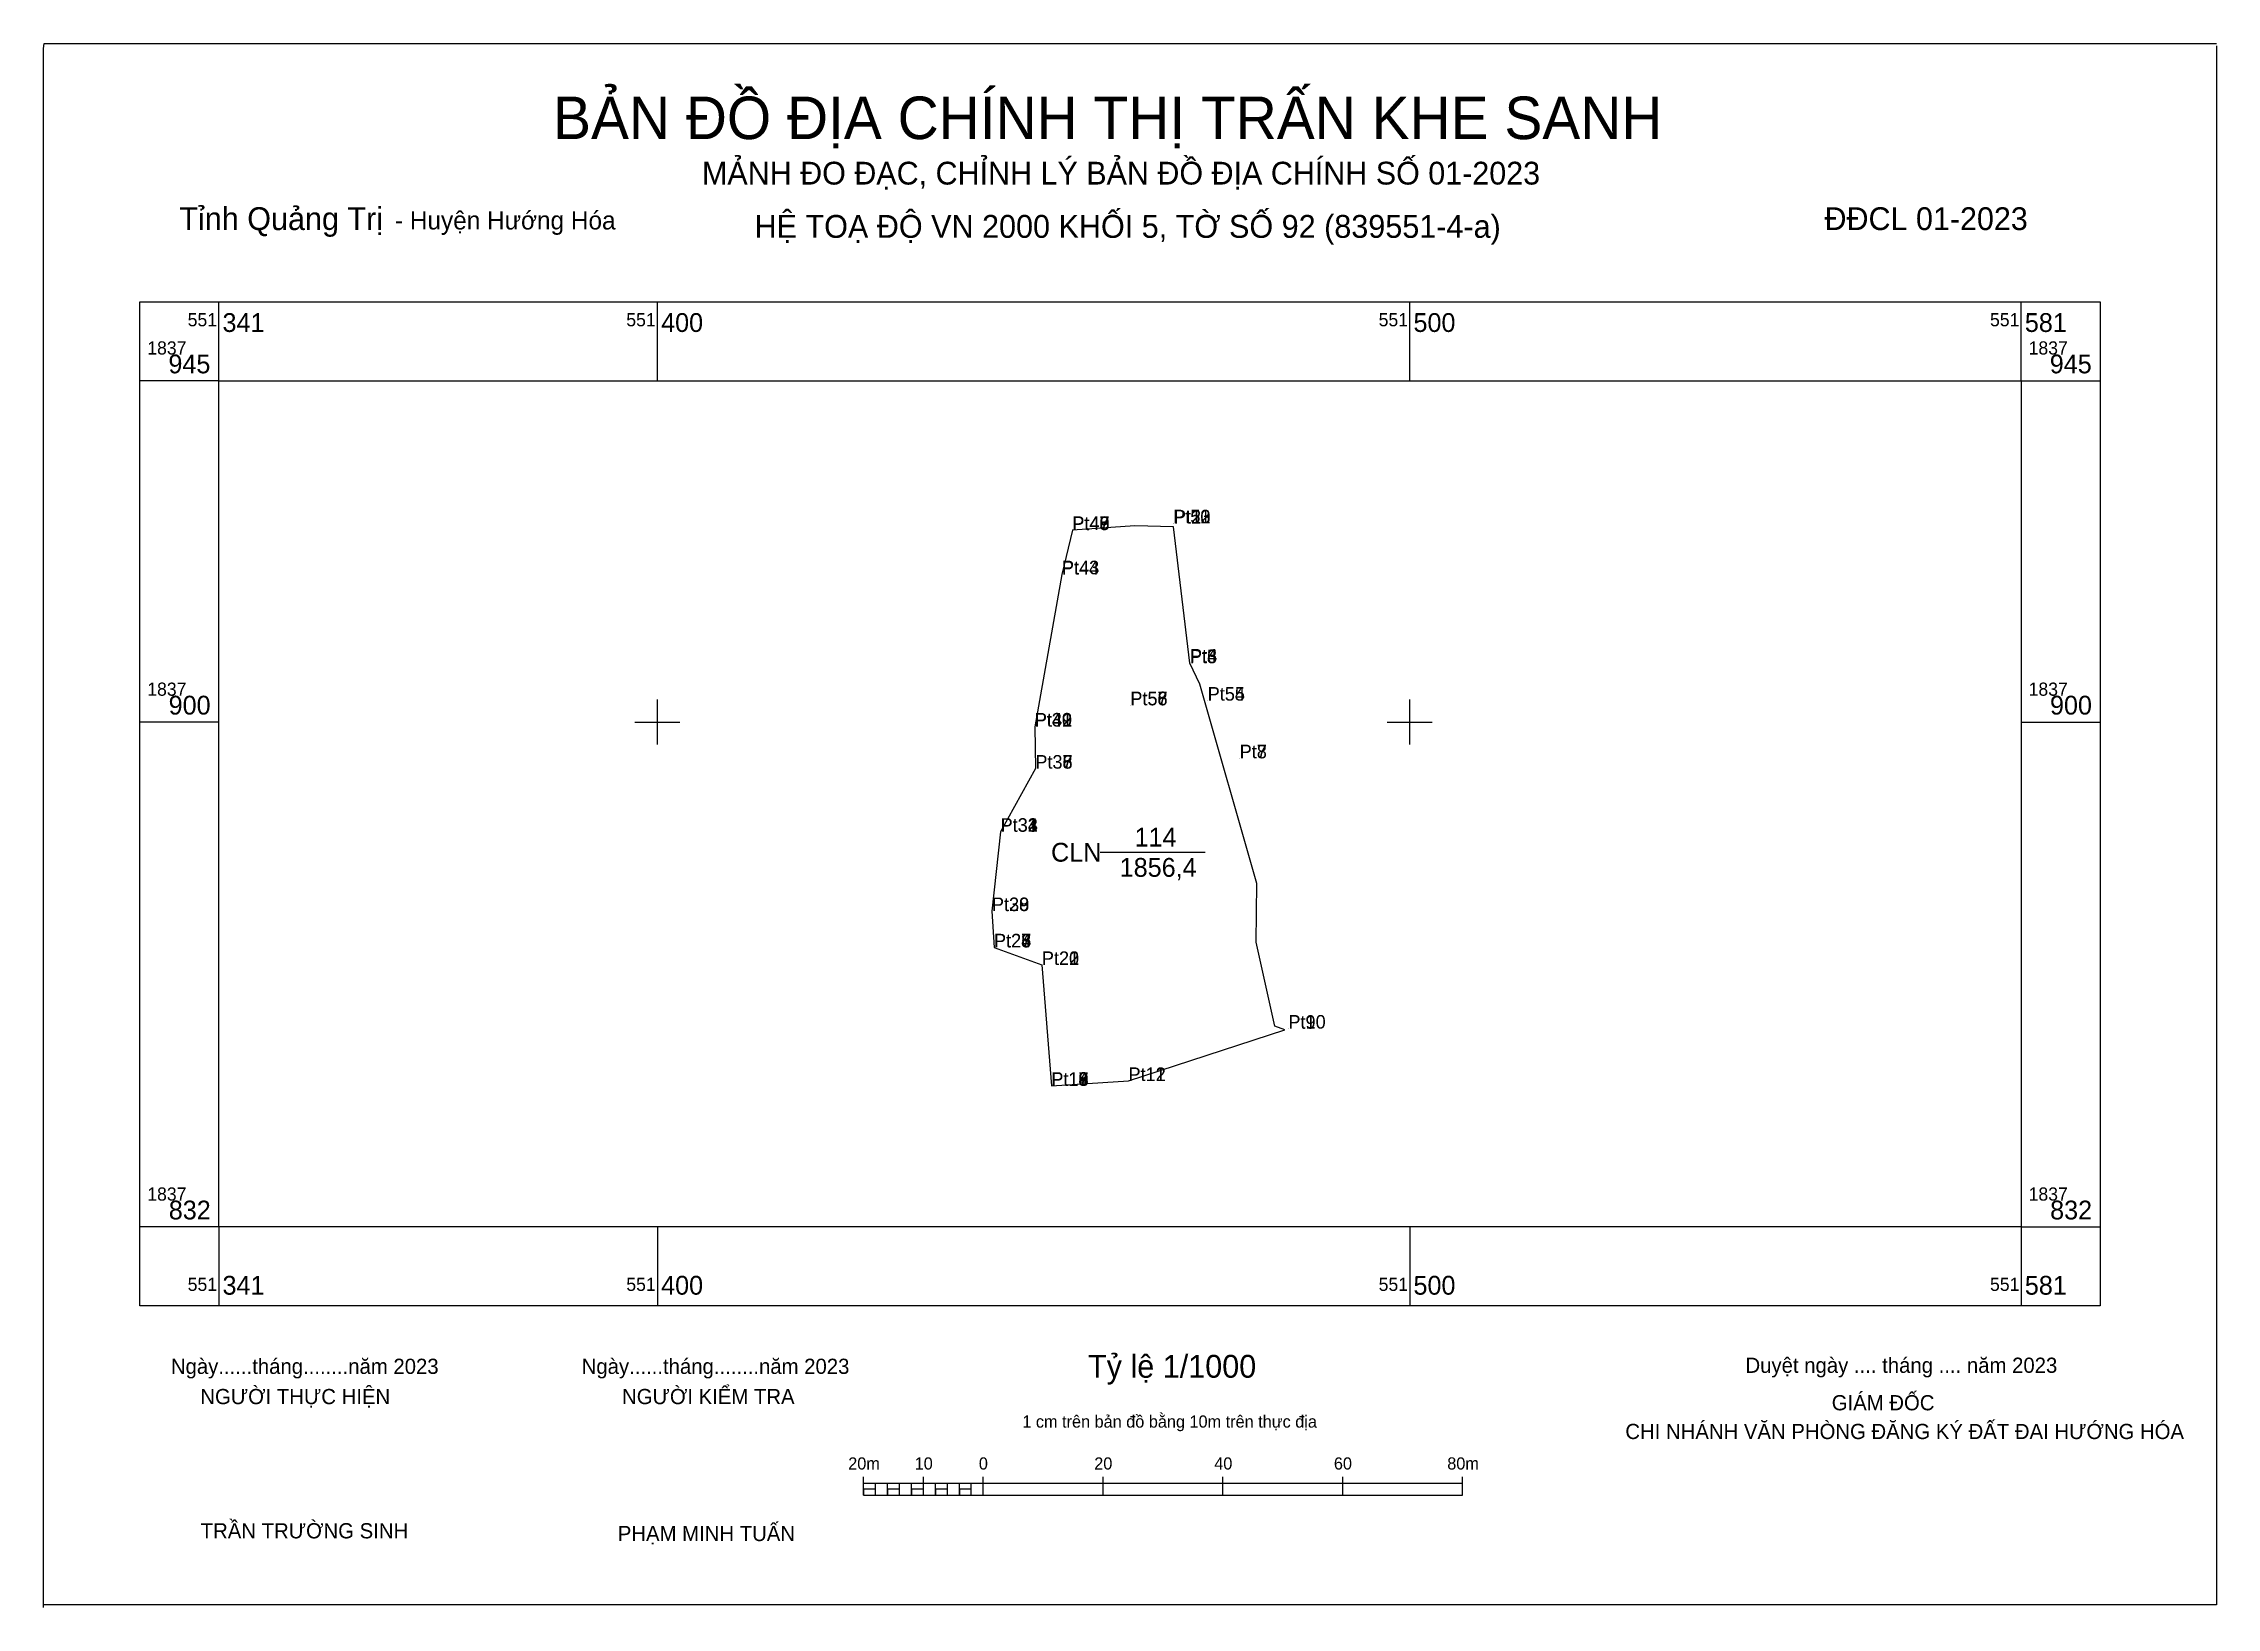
# Model space of a CAD drawing. Extents: x 551255 to 551607, y 1837782 to 1838531.
# Drawn here: x 551318.4 to 551607.2, y 1837782.3 to 1837990.2 of the extents above.
import ezdxf

# ---------------------------------------------------------------- set-up
doc = ezdxf.new("R2010")
doc.units = 0
for name, color, linetype in [('Level 10', 7, 'Continuous'), ('Level 11', 7, 'Continuous'), ('Level 12', 7, 'Continuous'), ('Level 13', 7, 'Continuous'), ('Level 2', 7, 'Continuous'), ('Level 4', 7, 'Continuous'), ('Level 63', 7, 'Continuous'), ('Level 7', 7, 'Continuous')]:
    doc.layers.add(name, color=color, linetype=linetype)

msp = doc.modelspace()

# ---------------------------------------------------------------- linework, layer by layer
at = {"layer": 'Level 10'}
msp.add_lwpolyline([(551483.41, 1837859.09), (551482.09, 1837859.6), (551479.58, 1837870.73), (551479.66, 1837878.56), (551472.09, 1837905.05), (551470.77, 1837907.82), (551468.62, 1837925.95), (551463.46, 1837926.07), (551455.16, 1837925.51), (551453.76, 1837919.6), (551450.19, 1837899.39), (551450.24, 1837893.81), (551445.63, 1837885.42), (551444.47, 1837874.88), (551444.75, 1837870.06), (551451.11, 1837867.72), (551452.37, 1837851.65), (551462.62, 1837852.3), (551483.41, 1837859.09)], dxfattribs=at)
at = {"layer": 'Level 11'}
for p, q in [((551318.4, 1837989.5), (551318.49, 1837990.19)), ((551318.4, 1837782.32), (551318.4, 1837989.5)), ((551318.49, 1837990.19), (551607.23, 1837990.19)), ((551607.24, 1837989.88), (551607.24, 1837782.69)), ((551607.23, 1837782.69), (551318.49, 1837782.69))]:
    msp.add_line(p, q, dxfattribs=at)
at = {"layer": 'Level 13'}
msp.add_line((551458.87, 1837882.7), (551472.82, 1837882.7), dxfattribs=at)
at = {"layer": 'Level 2'}
for p, q in [((551427.4, 1837797.25), (551427.4, 1837799.68)), ((551427.4, 1837798.87), (551507.02, 1837798.87)), ((551428.99, 1837797.25), (551428.99, 1837798.87)), ((551430.58, 1837797.25), (551430.58, 1837798.87)), ((551432.18, 1837797.25), (551432.18, 1837798.87)), ((551433.77, 1837797.25), (551433.77, 1837798.87)), ((551435.36, 1837797.25), (551435.36, 1837799.68)), ((551436.95, 1837797.25), (551436.95, 1837798.87)), ((551438.55, 1837797.25), (551438.55, 1837798.87)), ((551440.14, 1837797.25), (551440.14, 1837798.87)), ((551441.73, 1837797.25), (551441.73, 1837798.87)), ((551443.32, 1837797.25), (551443.32, 1837799.68)), ((551459.25, 1837797.25), (551459.25, 1837799.68)), ((551475.17, 1837797.25), (551475.17, 1837799.68)), ((551491.1, 1837797.25), (551491.1, 1837799.68)), ((551507.02, 1837797.25), (551507.02, 1837799.68)), ((551427.4, 1837797.25), (551507.02, 1837797.25))]:
    msp.add_line(p, q, dxfattribs=at)
for points in [[(551427.4, 1837797.25), (551428.99, 1837797.25), (551428.99, 1837798.06), (551427.4, 1837798.06)], [(551430.58, 1837797.25), (551432.18, 1837797.25), (551432.18, 1837798.06), (551430.58, 1837798.06)], [(551433.77, 1837797.25), (551435.36, 1837797.25), (551435.36, 1837798.06), (551433.77, 1837798.06)], [(551436.95, 1837797.25), (551438.55, 1837797.25), (551438.55, 1837798.06), (551436.95, 1837798.06)], [(551440.14, 1837797.25), (551441.73, 1837797.25), (551441.73, 1837798.06), (551440.14, 1837798.06)]]:
    msp.add_lwpolyline(points, close=True, dxfattribs=at)
at = {"layer": 'Level 63'}
for p, q in [((551341.7, 1837945.35), (551341.7, 1837955.85)), ((551400, 1837945.35), (551400, 1837955.85)), ((551500, 1837945.35), (551500, 1837955.85)), ((551581.26, 1837945.35), (551581.26, 1837955.85)), ((551341.7, 1837945.35), (551331.2, 1837945.35)), ((551581.26, 1837945.35), (551591.76, 1837945.35)), ((551400, 1837897), (551400, 1837903)), ((551500, 1837897), (551500, 1837903)), ((551341.7, 1837900), (551331.2, 1837900)), ((551397, 1837900), (551403, 1837900)), ((551497, 1837900), (551503, 1837900)), ((551581.26, 1837900), (551591.76, 1837900)), ((551341.7, 1837832.9), (551331.2, 1837832.9)), ((551341.7, 1837832.9), (551341.7, 1837822.4)), ((551400, 1837832.9), (551400, 1837822.4)), ((551500, 1837832.9), (551500, 1837822.4)), ((551581.26, 1837832.9), (551581.26, 1837822.4)), ((551581.26, 1837832.9), (551591.76, 1837832.9))]:
    msp.add_line(p, q, dxfattribs=at)
for points in [[(551331.2, 1837955.85), (551591.76, 1837955.85), (551591.76, 1837822.4), (551331.2, 1837822.4), (551331.2, 1837955.85)], [(551341.7, 1837945.35), (551581.26, 1837945.35), (551581.26, 1837832.9), (551341.7, 1837832.9), (551341.7, 1837945.35)]]:
    msp.add_lwpolyline(points, dxfattribs=at)
at = {"layer": 'Level 7'}
for p, q in [((551455.13, 1837925.53), (551455.13, 1837925.53)), ((551455.15, 1837925.54), (551455.15, 1837925.54)), ((551455.15, 1837925.52), (551455.15, 1837925.52)), ((551455.16, 1837925.54), (551455.16, 1837925.54)), ((551455.16, 1837925.51), (551455.16, 1837925.51)), ((551468.55, 1837926.41), (551468.55, 1837926.41)), ((551468.56, 1837926.42), (551468.56, 1837926.42)), ((551468.56, 1837926.41), (551468.56, 1837926.41)), ((551468.56, 1837926.41), (551468.56, 1837926.41)), ((551468.65, 1837926.39), (551468.65, 1837926.39)), ((551468.65, 1837926.39), (551468.65, 1837926.39)), ((551453.76, 1837919.6), (551453.76, 1837919.6)), ((551453.78, 1837919.65), (551453.78, 1837919.65)), ((551470.77, 1837907.82), (551470.77, 1837907.82)), ((551470.77, 1837907.82), (551470.77, 1837907.82)), ((551470.78, 1837907.85), (551470.78, 1837907.85)), ((551470.8, 1837907.91), (551470.8, 1837907.91)), ((551462.86, 1837902.23), (551462.86, 1837902.23)), ((551462.87, 1837902.25), (551462.87, 1837902.25)), ((551462.87, 1837902.24), (551462.87, 1837902.24)), ((551473.14, 1837902.85), (551473.14, 1837902.85)), ((551473.15, 1837902.85), (551473.15, 1837902.85)), ((551450.15, 1837899.41), (551450.15, 1837899.41)), ((551450.16, 1837899.41), (551450.16, 1837899.41)), ((551450.18, 1837899.4), (551450.18, 1837899.4)), ((551450.19, 1837899.39), (551450.19, 1837899.39)), ((551450.24, 1837893.81), (551450.24, 1837893.81)), ((551450.24, 1837893.81), (551450.24, 1837893.81)), ((551450.24, 1837893.81), (551450.24, 1837893.81)), ((551450.24, 1837893.81), (551450.24, 1837893.81)), ((551477.39, 1837895.19), (551477.39, 1837895.19)), ((551477.4, 1837895.18), (551477.4, 1837895.18)), ((551445.61, 1837885.42), (551445.61, 1837885.42)), ((551445.61, 1837885.42), (551445.61, 1837885.42)), ((551445.62, 1837885.42), (551445.62, 1837885.42)), ((551445.63, 1837885.42), (551445.63, 1837885.42)), ((551444.46, 1837874.88), (551444.46, 1837874.88)), ((551444.47, 1837874.88), (551444.47, 1837874.88)), ((551444.47, 1837874.88), (551444.47, 1837874.88)), ((551444.73, 1837870.05), (551444.73, 1837870.05)), ((551444.74, 1837870.06), (551444.74, 1837870.06)), ((551444.74, 1837870.06), (551444.74, 1837870.06)), ((551444.75, 1837870.06), (551444.75, 1837870.06)), ((551444.75, 1837870.06), (551444.75, 1837870.06)), ((551451.11, 1837867.72), (551451.11, 1837867.72)), ((551451.11, 1837867.72), (551451.11, 1837867.72)), ((551451.11, 1837867.72), (551451.11, 1837867.72)), ((551483.87, 1837859.24), (551483.87, 1837859.24)), ((551483.88, 1837859.26), (551483.88, 1837859.26)), ((551452.36, 1837851.67), (551452.36, 1837851.67)), ((551452.36, 1837851.67), (551452.36, 1837851.67)), ((551452.36, 1837851.66), (551452.36, 1837851.66)), ((551452.36, 1837851.65), (551452.36, 1837851.65)), ((551452.36, 1837851.65), (551452.36, 1837851.65)), ((551452.36, 1837851.64), (551452.36, 1837851.64)), ((551452.37, 1837851.65), (551452.37, 1837851.65)), ((551462.61, 1837852.3), (551462.61, 1837852.3)), ((551462.62, 1837852.3), (551462.62, 1837852.3))]:
    msp.add_line(p, q, dxfattribs=at)

# ---------------------------------------------------------------- texts
at = {"layer": 'Level 12'}
for s, p in [('Pt51', (551468.55, 1837926.41)), ('Pt50', (551468.56, 1837926.42)), ('Pt53', (551468.56, 1837926.42)), ('Pt52', (551468.56, 1837926.41)), ('Pt2', (551468.65, 1837926.39)), ('Pt1', (551468.66, 1837926.39)), ('Pt45', (551455.13, 1837925.53)), ('Pt46', (551455.15, 1837925.54)), ('Pt48', (551455.15, 1837925.52)), ('Pt47', (551455.16, 1837925.54)), ('Pt49', (551455.16, 1837925.51)), ('Pt44', (551453.76, 1837919.6)), ('Pt43', (551453.78, 1837919.65)), ('Pt6', (551470.77, 1837907.82)), ('Pt5', (551470.77, 1837907.82)), ('Pt3', (551470.78, 1837907.85)), ('Pt4', (551470.8, 1837907.91)), ('Pt56', (551462.86, 1837902.22)), ('Pt58', (551462.87, 1837902.25)), ('Pt57', (551462.87, 1837902.24)), ('Pt55', (551473.14, 1837902.85)), ('Pt54', (551473.15, 1837902.85)), ('Pt39', (551450.15, 1837899.41)), ('Pt40', (551450.16, 1837899.41)), ('Pt41', (551450.18, 1837899.4)), ('Pt42', (551450.19, 1837899.39)), ('Pt7', (551477.39, 1837895.19)), ('Pt8', (551477.4, 1837895.18)), ('Pt35', (551450.24, 1837893.81)), ('Pt36', (551450.24, 1837893.81)), ('Pt37', (551450.24, 1837893.81)), ('Pt38', (551450.24, 1837893.81)), ('Pt31', (551445.61, 1837885.42)), ('Pt32', (551445.61, 1837885.42)), ('Pt33', (551445.62, 1837885.42)), ('Pt34', (551445.63, 1837885.42)), ('Pt28', (551444.46, 1837874.88)), ('Pt29', (551444.46, 1837874.88)), ('Pt30', (551444.47, 1837874.88)), ('Pt23', (551444.73, 1837870.05)), ('Pt24', (551444.74, 1837870.06)), ('Pt25', (551444.74, 1837870.06)), ('Pt26', (551444.75, 1837870.06)), ('Pt27', (551444.75, 1837870.06)), ('Pt20', (551451.1, 1837867.72)), ('Pt21', (551451.11, 1837867.72)), ('Pt22', (551451.11, 1837867.72)), ('Pt9', (551483.87, 1837859.24)), ('Pt10', (551483.88, 1837859.26)), ('Pt13', (551452.36, 1837851.67)), ('Pt16', (551452.36, 1837851.65)), ('Pt14', (551452.36, 1837851.67)), ('Pt18', (551452.36, 1837851.64)), ('Pt15', (551452.36, 1837851.66)), ('Pt17', (551452.36, 1837851.65)), ('Pt19', (551452.37, 1837851.65)), ('Pt11', (551462.61, 1837852.3)), ('Pt12', (551462.62, 1837852.3))]:
    msp.add_text(s, height=1.8, dxfattribs=at).set_placement(p)
at = {"layer": 'Level 13'}
msp.add_text('114', height=2.5, dxfattribs=at).set_placement((551463.43, 1837883.46))
at = {"layer": 'Level 2'}
for s, height, p in [('BẢN ĐỒ ĐỊA CHÍNH THỊ TRẤN KHE SANH', 5.654, (551386.14, 1837977.48)), ('MẢNH ĐO ĐẠC, CHỈNH LÝ BẢN ĐỒ ĐỊA CHÍNH SỐ 01-2023', 3.0286, (551405.93, 1837971.44)), ('Tỉnh Quảng Trị', 3.037, (551336.46, 1837965.39)), ('HỆ TOẠ ĐỘ VN 2000 KHỐI 5, TỜ SỐ 92 (839551-4-a)', 3.037, (551412.92, 1837964.36)), (' ĐĐCL 01-2023', 3.0287, (551554.01, 1837965.39)), ('- Huyện Hướng Hóa', 2.4231, (551365.12, 1837965.47)), ('CLN', 2.5, (551452.33, 1837881.45)), ('Ngày......tháng........năm 2023', 2.0198, (551335.34, 1837813.37)), ('Ngày......tháng........năm 2023', 2.0198, (551389.94, 1837813.37)), ('Tỷ lệ 1/1000', 3.0378, (551457.24, 1837812.86)), ('Duyệt ngày .... tháng .... năm 2023', 2.0198, (551544.63, 1837813.51)), ('NGƯỜI THỰC HIỆN', 2.0198, (551339.25, 1837809.35)), ('NGƯỜI KIỂM TRA', 2.0198, (551395.31, 1837809.35)), ('GIÁM ĐỐC', 2.02, (551556.09, 1837808.53)), ('1 cm trên bản đồ bằng 10m trên thực địa', 1.6157, (551448.51, 1837806.23)), ('CHI NHÁNH VĂN PHÒNG ĐĂNG KÝ ĐẤT ĐAI HƯỚNG HÓA', 2.0198, (551528.66, 1837804.71)), ('20m', 1.616, (551425.37, 1837800.66)), ('10', 1.616, (551434.2, 1837800.66)), ('0', 1.62, (551442.73, 1837800.66)), ('20', 1.616, (551458.07, 1837800.66)), ('40', 1.616, (551474.02, 1837800.66)), ('60', 1.616, (551489.92, 1837800.66)), ('80m', 1.616, (551504.99, 1837800.66)), ('TRẦN TRƯỜNG SINH', 2.0198, (551339.3, 1837791.51)), ('PHẠM MINH TUẤN', 2.0198, (551394.74, 1837791.15))]:
    msp.add_text(s, height=height, dxfattribs=at).set_placement(p)
at = {"layer": 'Level 4'}
msp.add_text('1856,4', height=2.5, dxfattribs=at).set_placement((551461.45, 1837879.44))
at = {"layer": 'Level 63'}
for s, height, p in [('551', 1.75, (551337.57, 1837952.6)), ('341', 2.5, (551342.2, 1837951.85)), ('551', 1.75, (551395.87, 1837952.6)), ('400', 2.5, (551400.5, 1837951.85)), ('551', 1.75, (551495.87, 1837952.6)), ('500', 2.5, (551500.5, 1837951.85)), ('551', 1.75, (551577.13, 1837952.6)), ('581', 2.5, (551581.76, 1837951.85)), ('1837', 1.75, (551332.2, 1837948.85)), ('945', 2.5, (551335.01, 1837946.35)), ('1837', 1.75, (551582.26, 1837948.85)), ('945', 2.5, (551585.07, 1837946.35)), ('1837', 1.75, (551332.2, 1837903.5)), ('1837', 1.75, (551582.26, 1837903.5)), ('900', 2.5, (551335.04, 1837901)), ('900', 2.5, (551585.1, 1837901)), ('1837', 1.75, (551332.2, 1837836.4)), ('832', 2.5, (551335.06, 1837833.9)), ('1837', 1.75, (551582.26, 1837836.4)), ('832', 2.5, (551585.12, 1837833.9)), ('551', 1.75, (551337.57, 1837824.4)), ('341', 2.5, (551342.2, 1837823.9)), ('551', 1.75, (551395.87, 1837824.4)), ('400', 2.5, (551400.5, 1837823.9)), ('551', 1.75, (551495.87, 1837824.4)), ('500', 2.5, (551500.5, 1837823.9)), ('551', 1.75, (551577.13, 1837824.4)), ('581', 2.5, (551581.76, 1837823.9))]:
    msp.add_text(s, height=height, dxfattribs=at).set_placement(p)

doc.saveas('drawing.dxf')
